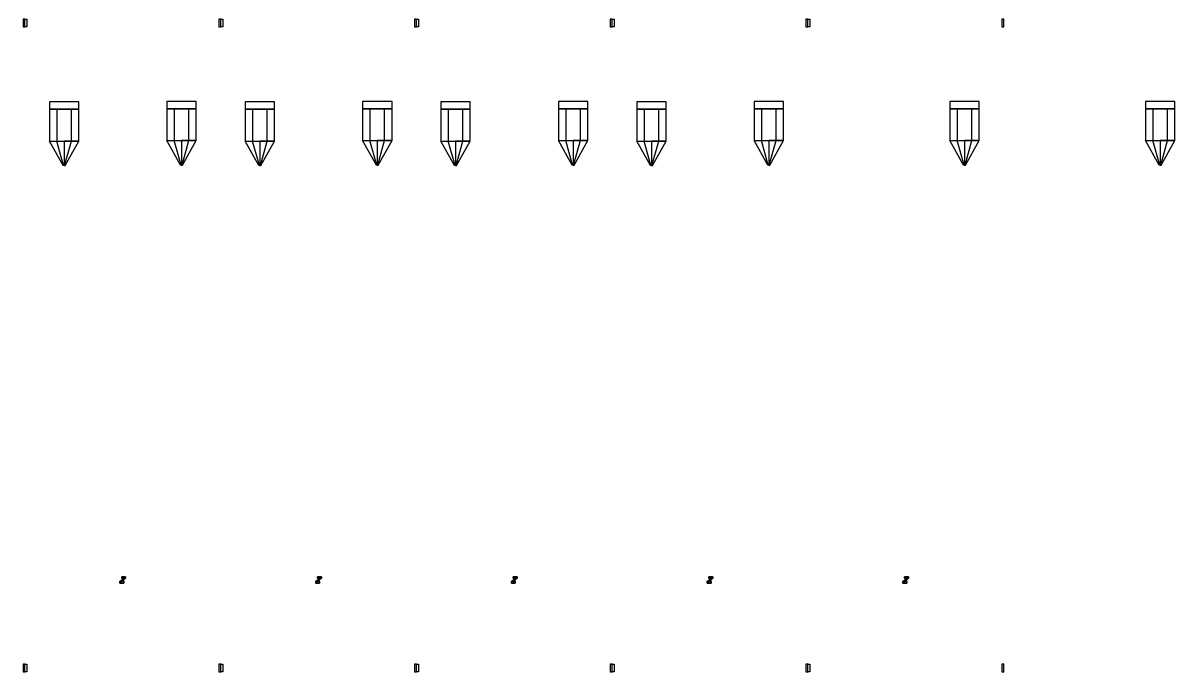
# Model space of a CAD drawing. Extents: x -19750 to 3750, y -13175 to 13175.
# Drawn here: x -8020 to 3750, y -6628 to 0 of the extents above; entities that cross this region are included whole.
import ezdxf

# ---------------------------------------------------------------- set-up
doc = ezdxf.new("R2010")
doc.units = 0
doc.layers.add('GAP', color=1, linetype='continuous')
doc.layers.add('PIN', color=3, linetype='continuous')

# ---------------------------------------------------------------- blocks, each defined once
blk = doc.blocks.new('C1E')
at = {"layer": 'GAP'}
for points in [[(1800, 12935), (1800, 13015), (1780, 13015), (1780, 12935), (1800, 12935)], [(1800, 6347.5), (1800, 6427.5), (1780, 6427.5), (1780, 6347.5), (1800, 6347.5)]]:
    blk.add_lwpolyline(points, dxfattribs=at)
blk = doc.blocks.new('C1EGAP')
for points in [[(3250, 12175), (3250, 12100), (3550, 12100), (3550, 12175), (3250, 12175)], [(3250, 12175), (3250, 12100), (3550, 12100), (3550, 12175), (3250, 12175)], [(3250, 12100), (3250, 11775), (3550, 11775), (3550, 12100), (3250, 12100)], [(3250, 12100), (3250, 11775), (3550, 11775), (3550, 12100), (3250, 12100)], [(3400, 11775), (3400, 11525), (3390, 11525), (3250, 11775), (3400, 11775)], [(3400, 11775), (3400, 11525), (3390, 11525), (3250, 11775), (3400, 11775)], [(3400, 11775), (3400, 11525), (3410, 11525), (3550, 11775), (3400, 11775)], [(3400, 11775), (3400, 11525), (3410, 11525), (3550, 11775), (3400, 11775)]]:
    blk.add_lwpolyline(points)
blk = doc.blocks.new('C1EPIN')
for points in [[(3325, 12100), (3325, 11775), (3475, 11775), (3475, 12100), (3325, 12100)], [(3325, 12100), (3325, 11775), (3475, 11775), (3475, 12100), (3325, 12100)], [(3400, 11775), (3400, 11525), (3395, 11525), (3325, 11775), (3400, 11775)], [(3400, 11775), (3400, 11525), (3395, 11525), (3325, 11775), (3400, 11775)], [(3400, 11775), (3400, 11525), (3405, 11525), (3475, 11775), (3400, 11775)], [(3400, 11775), (3400, 11525), (3405, 11525), (3475, 11775), (3400, 11775)]]:
    blk.add_lwpolyline(points)
blk = doc.blocks.new('C1F')
at = {"layer": 'GAP'}
for points in [[(-200, 12935), (-200, 13015), (-180, 13015), (-180, 12935), (-200, 12935)], [(1800, 12935), (1800, 13015), (1780, 13015), (1780, 12935), (1800, 12935)], [(-200, 6347.5), (-200, 6427.5), (-180, 6427.5), (-180, 6347.5), (-200, 6347.5)], [(1800, 6347.5), (1800, 6427.5), (1780, 6427.5), (1780, 6347.5), (1800, 6347.5)]]:
    blk.add_lwpolyline(points, dxfattribs=at)
blk = doc.blocks.new('C1FGAP')
for points in [[(3250, 12175), (3250, 12100), (3550, 12100), (3550, 12175), (3250, 12175)], [(3250, 12175), (3250, 12100), (3550, 12100), (3550, 12175), (3250, 12175)], [(3250, 12100), (3250, 11775), (3550, 11775), (3550, 12100), (3250, 12100)], [(3250, 12100), (3250, 11775), (3550, 11775), (3550, 12100), (3250, 12100)], [(3400, 11775), (3400, 11525), (3390, 11525), (3250, 11775), (3400, 11775)], [(3400, 11775), (3400, 11525), (3390, 11525), (3250, 11775), (3400, 11775)], [(3400, 11775), (3400, 11525), (3410, 11525), (3550, 11775), (3400, 11775)], [(3400, 11775), (3400, 11525), (3410, 11525), (3550, 11775), (3400, 11775)], [(788, 7304), (788, 7319), (788, 7319), (788, 7304), (788, 7304)], [(828, 7319), (828, 7319), (788, 7319), (788, 7319), (828, 7319)], [(806, 7294), (788, 7304), (788, 7304), (805, 7294), (806, 7294)], [(811, 7294), (828, 7304), (828, 7304), (811, 7294), (811, 7294)], [(828, 7304), (828, 7319), (828, 7319), (828, 7304), (828, 7304)], [(770, 7270), (788, 7280), (787, 7280), (770, 7270), (770, 7270)], [(770, 7255), (770, 7270), (770, 7270), (770, 7255), (770, 7255)], [(810, 7255), (810, 7255), (770, 7255), (770, 7255), (810, 7255)], [(787, 7282), (788, 7286), (791, 7289), (795, 7290), (795, 7290), (791, 7288), (789, 7286), (788, 7282), (787, 7282)], [(788, 7280), (788, 7282), (787, 7282), (787, 7280), (788, 7280)], [(792, 7282), (793, 7283), (794, 7284), (795, 7284), (795, 7284), (794, 7284), (793, 7283), (793, 7282), (792, 7282)], [(792, 7280), (792, 7282), (793, 7282), (793, 7280), (792, 7280)], [(810, 7270), (792, 7280), (793, 7280), (810, 7270), (810, 7270)], [(795, 7290), (797, 7290), (797, 7290), (795, 7290), (795, 7290)], [(795, 7284), (797, 7284), (797, 7284), (795, 7284), (795, 7284)], [(797, 7290), (799, 7287), (799, 7287), (797, 7290), (797, 7290)], [(797, 7284), (799, 7287), (799, 7287), (797, 7284), (797, 7284)], [(799, 7287), (801, 7287), (801, 7287), (799, 7287), (799, 7287)], [(799, 7287), (801, 7287), (801, 7287), (799, 7287), (799, 7287)], [(801, 7284), (801, 7284), (801, 7290), (801, 7290), (801, 7284)], [(801, 7290), (803, 7290), (803, 7290), (801, 7290), (801, 7290)], [(801, 7284), (803, 7284), (803, 7284), (801, 7284), (801, 7284)], [(803, 7284), (807, 7285), (810, 7288), (811, 7292), (811, 7292), (810, 7288), (807, 7286), (803, 7284), (803, 7284)], [(803, 7290), (804, 7290), (805, 7291), (806, 7292), (805, 7292), (805, 7291), (804, 7290), (803, 7290), (803, 7290)], [(806, 7292), (806, 7294), (805, 7294), (805, 7292), (806, 7292)], [(810, 7255), (810, 7270), (810, 7270), (810, 7255), (810, 7255)], [(811, 7292), (811, 7294), (811, 7294), (811, 7292), (811, 7292)]]:
    blk.add_lwpolyline(points)
blk = doc.blocks.new('C1FPIN')
for points in [[(3325, 12100), (3325, 11775), (3475, 11775), (3475, 12100), (3325, 12100)], [(3325, 12100), (3325, 11775), (3475, 11775), (3475, 12100), (3325, 12100)], [(3400, 11775), (3400, 11525), (3395, 11525), (3325, 11775), (3400, 11775)], [(3400, 11775), (3400, 11525), (3395, 11525), (3325, 11775), (3400, 11775)], [(3400, 11775), (3400, 11525), (3405, 11525), (3475, 11775), (3400, 11775)], [(3400, 11775), (3400, 11525), (3405, 11525), (3475, 11775), (3400, 11775)], [(828, 7304), (828, 7319), (788, 7319), (788, 7304), (828, 7304)], [(808, 7294), (808, 7304), (788, 7304), (806, 7294), (808, 7294)], [(808, 7294), (808, 7304), (828, 7304), (811, 7294), (808, 7294)], [(790, 7270), (790, 7280), (788, 7280), (770, 7270), (790, 7270)], [(810, 7255), (810, 7270), (770, 7270), (770, 7255), (810, 7255)], [(788, 7282), (789, 7286), (791, 7288), (795, 7290), (795, 7287), (792, 7286), (791, 7284), (790, 7282), (788, 7282)], [(792, 7280), (792, 7282), (788, 7282), (788, 7280), (792, 7280)], [(790, 7282), (791, 7284), (792, 7286), (795, 7287), (795, 7284), (794, 7284), (793, 7283), (792, 7282), (790, 7282)], [(790, 7270), (790, 7280), (792, 7280), (810, 7270), (790, 7270)], [(795, 7284), (797, 7284), (797, 7290), (795, 7290), (795, 7284)], [(797, 7287), (799, 7287), (799, 7287), (797, 7290), (797, 7287)], [(797, 7287), (799, 7287), (799, 7287), (797, 7284), (797, 7287)], [(799, 7287), (801, 7287), (801, 7287), (799, 7287), (799, 7287)], [(801, 7284), (803, 7284), (803, 7290), (801, 7290), (801, 7284)], [(803, 7284), (807, 7286), (810, 7288), (811, 7292), (808, 7292), (807, 7290), (806, 7288), (803, 7287), (803, 7284)], [(803, 7287), (806, 7288), (807, 7290), (808, 7292), (806, 7292), (805, 7291), (804, 7290), (803, 7290), (803, 7287)], [(811, 7292), (811, 7294), (806, 7294), (806, 7292), (811, 7292)]]:
    blk.add_lwpolyline(points)
blk = doc.blocks.new('C1G')
at = {"layer": 'GAP'}
for points in [[(-200, 12935), (-200, 13015), (-180, 13015), (-180, 12935), (-200, 12935)], [(1800, 12935), (1800, 13015), (1780, 13015), (1780, 12935), (1800, 12935)], [(-200, 6347.5), (-200, 6427.5), (-180, 6427.5), (-180, 6347.5), (-200, 6347.5)], [(1800, 6347.5), (1800, 6427.5), (1780, 6427.5), (1780, 6347.5), (1800, 6347.5)]]:
    blk.add_lwpolyline(points, dxfattribs=at)
blk = doc.blocks.new('C1GGAP')
for points in [[(-1950, 12170), (-1950, 12095), (-1650, 12095), (-1650, 12170), (-1950, 12170)], [(-1950, 12170), (-1950, 12095), (-1650, 12095), (-1650, 12170), (-1950, 12170)], [(3250, 12175), (3250, 12100), (3550, 12100), (3550, 12175), (3250, 12175)], [(3250, 12175), (3250, 12100), (3550, 12100), (3550, 12175), (3250, 12175)], [(-1950, 12095), (-1950, 11770), (-1650, 11770), (-1650, 12095), (-1950, 12095)], [(-1950, 12095), (-1950, 11770), (-1650, 11770), (-1650, 12095), (-1950, 12095)], [(3250, 12100), (3250, 11775), (3550, 11775), (3550, 12100), (3250, 12100)], [(3250, 12100), (3250, 11775), (3550, 11775), (3550, 12100), (3250, 12100)], [(-1800, 11770), (-1800, 11520), (-1810, 11520), (-1950, 11770), (-1800, 11770)], [(-1800, 11770), (-1800, 11520), (-1810, 11520), (-1950, 11770), (-1800, 11770)], [(-1800, 11770), (-1800, 11520), (-1790, 11520), (-1650, 11770), (-1800, 11770)], [(-1800, 11770), (-1800, 11520), (-1790, 11520), (-1650, 11770), (-1800, 11770)], [(3400, 11775), (3400, 11525), (3390, 11525), (3250, 11775), (3400, 11775)], [(3400, 11775), (3400, 11525), (3390, 11525), (3250, 11775), (3400, 11775)], [(3400, 11775), (3400, 11525), (3410, 11525), (3550, 11775), (3400, 11775)], [(3400, 11775), (3400, 11525), (3410, 11525), (3550, 11775), (3400, 11775)], [(788, 7304), (788, 7319), (788, 7319), (788, 7304), (788, 7304)], [(828, 7319), (828, 7319), (788, 7319), (788, 7319), (828, 7319)], [(806, 7294), (788, 7304), (788, 7304), (806, 7294), (806, 7294)], [(811, 7294), (828, 7304), (828, 7304), (811, 7294), (811, 7294)], [(828, 7304), (828, 7319), (828, 7319), (828, 7304), (828, 7304)], [(770, 7270), (788, 7280), (787, 7280), (770, 7270), (770, 7270)], [(770, 7255), (770, 7270), (770, 7270), (770, 7255), (770, 7255)], [(810, 7255), (810, 7255), (770, 7255), (770, 7255), (810, 7255)], [(787, 7282), (788, 7286), (791, 7289), (795, 7290), (795, 7290), (791, 7288), (789, 7286), (788, 7282), (787, 7282)], [(788, 7280), (788, 7282), (787, 7282), (787, 7280), (788, 7280)], [(792, 7282), (793, 7283), (794, 7284), (795, 7284), (795, 7284), (794, 7284), (793, 7283), (793, 7282), (792, 7282)], [(792, 7280), (792, 7282), (793, 7282), (793, 7280), (792, 7280)], [(810, 7270), (792, 7280), (793, 7280), (810, 7270), (810, 7270)], [(795, 7290), (797, 7290), (797, 7290), (795, 7290), (795, 7290)], [(795, 7284), (797, 7284), (797, 7284), (795, 7284), (795, 7284)], [(797, 7290), (799, 7287), (799, 7287), (797, 7290), (797, 7290)], [(797, 7284), (799, 7287), (799, 7287), (797, 7284), (797, 7284)], [(799, 7287), (801, 7287), (801, 7287), (799, 7287), (799, 7287)], [(799, 7287), (801, 7287), (801, 7287), (799, 7287), (799, 7287)], [(801, 7284), (801, 7284), (801, 7290), (801, 7290), (801, 7284)], [(801, 7290), (803, 7290), (803, 7290), (801, 7290), (801, 7290)], [(801, 7284), (803, 7284), (803, 7284), (801, 7284), (801, 7284)], [(803, 7284), (807, 7285), (810, 7288), (811, 7292), (811, 7292), (810, 7288), (807, 7286), (803, 7284), (803, 7284)], [(803, 7290), (804, 7290), (805, 7291), (806, 7292), (806, 7292), (805, 7291), (804, 7290), (803, 7290), (803, 7290)], [(806, 7292), (806, 7294), (806, 7294), (806, 7292), (806, 7292)], [(810, 7255), (810, 7270), (810, 7270), (810, 7255), (810, 7255)], [(811, 7292), (811, 7294), (811, 7294), (811, 7292), (811, 7292)]]:
    blk.add_lwpolyline(points)
blk = doc.blocks.new('C1GPIN')
for points in [[(-1875, 12095), (-1875, 11770), (-1725, 11770), (-1725, 12095), (-1875, 12095)], [(-1875, 12095), (-1875, 11770), (-1725, 11770), (-1725, 12095), (-1875, 12095)], [(3325, 12100), (3325, 11775), (3475, 11775), (3475, 12100), (3325, 12100)], [(3325, 12100), (3325, 11775), (3475, 11775), (3475, 12100), (3325, 12100)], [(-1800, 11770), (-1800, 11520), (-1805, 11520), (-1875, 11770), (-1800, 11770)], [(-1800, 11770), (-1800, 11520), (-1805, 11520), (-1875, 11770), (-1800, 11770)], [(-1800, 11770), (-1800, 11520), (-1795, 11520), (-1725, 11770), (-1800, 11770)], [(-1800, 11770), (-1800, 11520), (-1795, 11520), (-1725, 11770), (-1800, 11770)], [(3400, 11775), (3400, 11525), (3395, 11525), (3325, 11775), (3400, 11775)], [(3400, 11775), (3400, 11525), (3395, 11525), (3325, 11775), (3400, 11775)], [(3400, 11775), (3400, 11525), (3405, 11525), (3475, 11775), (3400, 11775)], [(3400, 11775), (3400, 11525), (3405, 11525), (3475, 11775), (3400, 11775)], [(828, 7304), (828, 7319), (788, 7319), (788, 7304), (828, 7304)], [(808, 7294), (808, 7304), (788, 7304), (806, 7294), (808, 7294)], [(808, 7294), (808, 7304), (828, 7304), (811, 7294), (808, 7294)], [(790, 7270), (790, 7280), (788, 7280), (770, 7270), (790, 7270)], [(810, 7255), (810, 7270), (770, 7270), (770, 7255), (810, 7255)], [(788, 7282), (789, 7286), (791, 7288), (795, 7290), (795, 7287), (792, 7286), (791, 7284), (790, 7282), (788, 7282)], [(792, 7280), (792, 7282), (788, 7282), (788, 7280), (792, 7280)], [(790, 7282), (791, 7284), (792, 7286), (795, 7287), (795, 7284), (794, 7284), (793, 7283), (792, 7282), (790, 7282)], [(790, 7270), (790, 7280), (792, 7280), (810, 7270), (790, 7270)], [(795, 7284), (797, 7284), (797, 7290), (795, 7290), (795, 7284)], [(797, 7287), (799, 7287), (799, 7287), (797, 7290), (797, 7287)], [(797, 7287), (799, 7287), (799, 7287), (797, 7284), (797, 7287)], [(799, 7287), (801, 7287), (801, 7287), (799, 7287), (799, 7287)], [(801, 7284), (803, 7284), (803, 7290), (801, 7290), (801, 7284)], [(803, 7284), (807, 7286), (810, 7288), (811, 7292), (808, 7292), (808, 7290), (806, 7288), (803, 7287), (803, 7284)], [(803, 7287), (806, 7288), (808, 7290), (808, 7292), (806, 7292), (805, 7291), (804, 7290), (803, 7290), (803, 7287)], [(811, 7292), (811, 7294), (806, 7294), (806, 7292), (811, 7292)]]:
    blk.add_lwpolyline(points)
blk = doc.blocks.new('C1H')
at = {"layer": 'GAP'}
for points in [[(-200, 12935), (-200, 13015), (-180, 13015), (-180, 12935), (-200, 12935)], [(1800, 12935), (1800, 13015), (1780, 13015), (1780, 12935), (1800, 12935)], [(-200, 6347.5), (-200, 6427.5), (-180, 6427.5), (-180, 6347.5), (-200, 6347.5)], [(1800, 6347.5), (1800, 6427.5), (1780, 6427.5), (1780, 6347.5), (1800, 6347.5)]]:
    blk.add_lwpolyline(points, dxfattribs=at)
blk = doc.blocks.new('C1HGAP')
for points in [[(-1950, 12170), (-1950, 12095), (-1650, 12095), (-1650, 12170), (-1950, 12170)], [(-1950, 12170), (-1950, 12095), (-1650, 12095), (-1650, 12170), (-1950, 12170)], [(3250, 12175), (3250, 12100), (3550, 12100), (3550, 12175), (3250, 12175)], [(3250, 12175), (3250, 12100), (3550, 12100), (3550, 12175), (3250, 12175)], [(-1950, 12095), (-1950, 11770), (-1650, 11770), (-1650, 12095), (-1950, 12095)], [(-1950, 12095), (-1950, 11770), (-1650, 11770), (-1650, 12095), (-1950, 12095)], [(3250, 12100), (3250, 11775), (3550, 11775), (3550, 12100), (3250, 12100)], [(3250, 12100), (3250, 11775), (3550, 11775), (3550, 12100), (3250, 12100)], [(-1800, 11770), (-1800, 11520), (-1810, 11520), (-1950, 11770), (-1800, 11770)], [(-1800, 11770), (-1800, 11520), (-1810, 11520), (-1950, 11770), (-1800, 11770)], [(-1800, 11770), (-1800, 11520), (-1790, 11520), (-1650, 11770), (-1800, 11770)], [(-1800, 11770), (-1800, 11520), (-1790, 11520), (-1650, 11770), (-1800, 11770)], [(3400, 11775), (3400, 11525), (3390, 11525), (3250, 11775), (3400, 11775)], [(3400, 11775), (3400, 11525), (3390, 11525), (3250, 11775), (3400, 11775)], [(3400, 11775), (3400, 11525), (3410, 11525), (3550, 11775), (3400, 11775)], [(3400, 11775), (3400, 11525), (3410, 11525), (3550, 11775), (3400, 11775)], [(788, 7304), (788, 7319), (788, 7319), (788, 7304), (788, 7304)], [(828, 7319), (828, 7319), (788, 7319), (788, 7319), (828, 7319)], [(806, 7294), (788, 7304), (788, 7304), (806, 7294), (806, 7294)], [(811, 7294), (828, 7304), (828, 7304), (811, 7294), (811, 7294)], [(828, 7304), (828, 7319), (828, 7319), (828, 7304), (828, 7304)], [(770, 7270), (788, 7280), (787, 7280), (770, 7270), (770, 7270)], [(770, 7255), (770, 7270), (770, 7270), (770, 7255), (770, 7255)], [(810, 7255), (810, 7255), (770, 7255), (770, 7255), (810, 7255)], [(787, 7282), (788, 7286), (791, 7289), (795, 7290), (795, 7290), (791, 7288), (789, 7286), (788, 7282), (787, 7282)], [(788, 7280), (788, 7282), (787, 7282), (787, 7280), (788, 7280)], [(792, 7282), (793, 7283), (794, 7284), (795, 7284), (795, 7284), (794, 7284), (793, 7283), (793, 7282), (792, 7282)], [(792, 7280), (792, 7282), (793, 7282), (793, 7280), (792, 7280)], [(810, 7270), (792, 7280), (793, 7280), (810, 7270), (810, 7270)], [(795, 7290), (797, 7290), (797, 7290), (795, 7290), (795, 7290)], [(795, 7284), (797, 7284), (797, 7284), (795, 7284), (795, 7284)], [(797, 7290), (799, 7287), (799, 7287), (797, 7290), (797, 7290)], [(797, 7284), (799, 7287), (799, 7287), (797, 7284), (797, 7284)], [(799, 7287), (801, 7287), (801, 7287), (799, 7287), (799, 7287)], [(799, 7287), (801, 7287), (801, 7287), (799, 7287), (799, 7287)], [(801, 7284), (801, 7284), (801, 7290), (801, 7290), (801, 7284)], [(801, 7290), (803, 7290), (803, 7290), (801, 7290), (801, 7290)], [(801, 7284), (803, 7284), (803, 7284), (801, 7284), (801, 7284)], [(803, 7284), (807, 7285), (810, 7288), (811, 7292), (811, 7292), (810, 7288), (807, 7286), (803, 7284), (803, 7284)], [(803, 7290), (804, 7290), (805, 7291), (806, 7292), (806, 7292), (805, 7291), (804, 7290), (803, 7290), (803, 7290)], [(806, 7292), (806, 7294), (806, 7294), (806, 7292), (806, 7292)], [(810, 7255), (810, 7270), (810, 7270), (810, 7255), (810, 7255)], [(811, 7292), (811, 7294), (811, 7294), (811, 7292), (811, 7292)]]:
    blk.add_lwpolyline(points)
blk = doc.blocks.new('C1HPIN')
for points in [[(-1875, 12095), (-1875, 11770), (-1725, 11770), (-1725, 12095), (-1875, 12095)], [(-1875, 12095), (-1875, 11770), (-1725, 11770), (-1725, 12095), (-1875, 12095)], [(3325, 12100), (3325, 11775), (3475, 11775), (3475, 12100), (3325, 12100)], [(3325, 12100), (3325, 11775), (3475, 11775), (3475, 12100), (3325, 12100)], [(-1800, 11770), (-1800, 11520), (-1805, 11520), (-1875, 11770), (-1800, 11770)], [(-1800, 11770), (-1800, 11520), (-1805, 11520), (-1875, 11770), (-1800, 11770)], [(-1800, 11770), (-1800, 11520), (-1795, 11520), (-1725, 11770), (-1800, 11770)], [(-1800, 11770), (-1800, 11520), (-1795, 11520), (-1725, 11770), (-1800, 11770)], [(3400, 11775), (3400, 11525), (3395, 11525), (3325, 11775), (3400, 11775)], [(3400, 11775), (3400, 11525), (3395, 11525), (3325, 11775), (3400, 11775)], [(3400, 11775), (3400, 11525), (3405, 11525), (3475, 11775), (3400, 11775)], [(3400, 11775), (3400, 11525), (3405, 11525), (3475, 11775), (3400, 11775)], [(828, 7304), (828, 7319), (788, 7319), (788, 7304), (828, 7304)], [(808, 7294), (808, 7304), (788, 7304), (806, 7294), (808, 7294)], [(808, 7294), (808, 7304), (828, 7304), (811, 7294), (808, 7294)], [(790, 7270), (790, 7280), (788, 7280), (770, 7270), (790, 7270)], [(810, 7255), (810, 7270), (770, 7270), (770, 7255), (810, 7255)], [(788, 7282), (789, 7286), (791, 7288), (795, 7290), (795, 7287), (792, 7286), (791, 7284), (790, 7282), (788, 7282)], [(792, 7280), (792, 7282), (788, 7282), (788, 7280), (792, 7280)], [(790, 7282), (791, 7284), (792, 7286), (795, 7287), (795, 7284), (794, 7284), (793, 7283), (792, 7282), (790, 7282)], [(790, 7270), (790, 7280), (792, 7280), (810, 7270), (790, 7270)], [(795, 7284), (797, 7284), (797, 7290), (795, 7290), (795, 7284)], [(797, 7287), (799, 7287), (799, 7287), (797, 7290), (797, 7287)], [(797, 7287), (799, 7287), (799, 7287), (797, 7284), (797, 7287)], [(799, 7287), (801, 7287), (801, 7287), (799, 7287), (799, 7287)], [(801, 7284), (803, 7284), (803, 7290), (801, 7290), (801, 7284)], [(803, 7284), (807, 7286), (810, 7288), (811, 7292), (808, 7292), (808, 7290), (806, 7288), (803, 7287), (803, 7284)], [(803, 7287), (806, 7288), (808, 7290), (808, 7292), (806, 7292), (805, 7291), (804, 7290), (803, 7290), (803, 7287)], [(811, 7292), (811, 7294), (806, 7294), (806, 7292), (811, 7292)]]:
    blk.add_lwpolyline(points)
blk = doc.blocks.new('C1I')
at = {"layer": 'GAP'}
for points in [[(-200, 12935), (-200, 13015), (-180, 13015), (-180, 12935), (-200, 12935)], [(1800, 12935), (1800, 13015), (1780, 13015), (1780, 12935), (1800, 12935)], [(-200, 6347.5), (-200, 6427.5), (-180, 6427.5), (-180, 6347.5), (-200, 6347.5)], [(1800, 6347.5), (1800, 6427.5), (1780, 6427.5), (1780, 6347.5), (1800, 6347.5)]]:
    blk.add_lwpolyline(points, dxfattribs=at)
blk = doc.blocks.new('C1IGAP')
for points in [[(-1950, 12170), (-1950, 12095), (-1650, 12095), (-1650, 12170), (-1950, 12170)], [(-1950, 12170), (-1950, 12095), (-1650, 12095), (-1650, 12170), (-1950, 12170)], [(3250, 12175), (3250, 12100), (3550, 12100), (3550, 12175), (3250, 12175)], [(3250, 12175), (3250, 12100), (3550, 12100), (3550, 12175), (3250, 12175)], [(-1950, 12095), (-1950, 11770), (-1650, 11770), (-1650, 12095), (-1950, 12095)], [(-1950, 12095), (-1950, 11770), (-1650, 11770), (-1650, 12095), (-1950, 12095)], [(3250, 12100), (3250, 11775), (3550, 11775), (3550, 12100), (3250, 12100)], [(3250, 12100), (3250, 11775), (3550, 11775), (3550, 12100), (3250, 12100)], [(-1800, 11770), (-1800, 11520), (-1810, 11520), (-1950, 11770), (-1800, 11770)], [(-1800, 11770), (-1800, 11520), (-1810, 11520), (-1950, 11770), (-1800, 11770)], [(-1800, 11770), (-1800, 11520), (-1790, 11520), (-1650, 11770), (-1800, 11770)], [(-1800, 11770), (-1800, 11520), (-1790, 11520), (-1650, 11770), (-1800, 11770)], [(3400, 11775), (3400, 11525), (3390, 11525), (3250, 11775), (3400, 11775)], [(3400, 11775), (3400, 11525), (3390, 11525), (3250, 11775), (3400, 11775)], [(3400, 11775), (3400, 11525), (3410, 11525), (3550, 11775), (3400, 11775)], [(3400, 11775), (3400, 11525), (3410, 11525), (3550, 11775), (3400, 11775)], [(788, 7304), (788, 7319), (788, 7319), (788, 7304), (788, 7304)], [(828, 7319), (828, 7319), (788, 7319), (788, 7319), (828, 7319)], [(806, 7294), (788, 7304), (788, 7304), (806, 7294), (806, 7294)], [(811, 7294), (828, 7304), (828, 7304), (811, 7294), (811, 7294)], [(828, 7304), (828, 7319), (828, 7319), (828, 7304), (828, 7304)], [(770, 7270), (788, 7280), (787, 7280), (770, 7270), (770, 7270)], [(770, 7255), (770, 7270), (770, 7270), (770, 7255), (770, 7255)], [(810, 7255), (810, 7255), (770, 7255), (770, 7255), (810, 7255)], [(787, 7282), (788, 7286), (791, 7289), (795, 7290), (795, 7290), (791, 7288), (789, 7286), (788, 7282), (787, 7282)], [(788, 7280), (788, 7282), (787, 7282), (787, 7280), (788, 7280)], [(792, 7282), (793, 7283), (794, 7284), (795, 7284), (795, 7284), (794, 7284), (793, 7283), (793, 7282), (792, 7282)], [(792, 7280), (792, 7282), (793, 7282), (793, 7280), (792, 7280)], [(810, 7270), (792, 7280), (793, 7280), (810, 7270), (810, 7270)], [(795, 7290), (797, 7290), (797, 7290), (795, 7290), (795, 7290)], [(795, 7284), (797, 7284), (797, 7284), (795, 7284), (795, 7284)], [(797, 7290), (799, 7287), (799, 7287), (797, 7290), (797, 7290)], [(797, 7284), (799, 7287), (799, 7287), (797, 7284), (797, 7284)], [(799, 7287), (801, 7287), (801, 7287), (799, 7287), (799, 7287)], [(799, 7287), (801, 7287), (801, 7287), (799, 7287), (799, 7287)], [(801, 7284), (801, 7284), (801, 7290), (801, 7290), (801, 7284)], [(801, 7290), (803, 7290), (803, 7290), (801, 7290), (801, 7290)], [(801, 7284), (803, 7284), (803, 7284), (801, 7284), (801, 7284)], [(803, 7284), (807, 7285), (810, 7288), (811, 7292), (811, 7292), (810, 7288), (807, 7286), (803, 7284), (803, 7284)], [(803, 7290), (804, 7290), (805, 7291), (806, 7292), (806, 7292), (805, 7291), (804, 7290), (803, 7290), (803, 7290)], [(806, 7292), (806, 7294), (806, 7294), (806, 7292), (806, 7292)], [(810, 7255), (810, 7270), (810, 7270), (810, 7255), (810, 7255)], [(811, 7292), (811, 7294), (811, 7294), (811, 7292), (811, 7292)]]:
    blk.add_lwpolyline(points)
blk = doc.blocks.new('C1IPIN')
for points in [[(-1875, 12095), (-1875, 11770), (-1725, 11770), (-1725, 12095), (-1875, 12095)], [(-1875, 12095), (-1875, 11770), (-1725, 11770), (-1725, 12095), (-1875, 12095)], [(3325, 12100), (3325, 11775), (3475, 11775), (3475, 12100), (3325, 12100)], [(3325, 12100), (3325, 11775), (3475, 11775), (3475, 12100), (3325, 12100)], [(-1800, 11770), (-1800, 11520), (-1805, 11520), (-1875, 11770), (-1800, 11770)], [(-1800, 11770), (-1800, 11520), (-1805, 11520), (-1875, 11770), (-1800, 11770)], [(-1800, 11770), (-1800, 11520), (-1795, 11520), (-1725, 11770), (-1800, 11770)], [(-1800, 11770), (-1800, 11520), (-1795, 11520), (-1725, 11770), (-1800, 11770)], [(3400, 11775), (3400, 11525), (3395, 11525), (3325, 11775), (3400, 11775)], [(3400, 11775), (3400, 11525), (3395, 11525), (3325, 11775), (3400, 11775)], [(3400, 11775), (3400, 11525), (3405, 11525), (3475, 11775), (3400, 11775)], [(3400, 11775), (3400, 11525), (3405, 11525), (3475, 11775), (3400, 11775)], [(828, 7304), (828, 7319), (788, 7319), (788, 7304), (828, 7304)], [(808, 7294), (808, 7304), (788, 7304), (806, 7294), (808, 7294)], [(808, 7294), (808, 7304), (828, 7304), (811, 7294), (808, 7294)], [(790, 7270), (790, 7280), (788, 7280), (770, 7270), (790, 7270)], [(810, 7255), (810, 7270), (770, 7270), (770, 7255), (810, 7255)], [(788, 7282), (789, 7286), (791, 7288), (795, 7290), (795, 7287), (792, 7286), (791, 7284), (790, 7282), (788, 7282)], [(792, 7280), (792, 7282), (788, 7282), (788, 7280), (792, 7280)], [(790, 7282), (791, 7284), (792, 7286), (795, 7287), (795, 7284), (794, 7284), (793, 7283), (792, 7282), (790, 7282)], [(790, 7270), (790, 7280), (792, 7280), (810, 7270), (790, 7270)], [(795, 7284), (797, 7284), (797, 7290), (795, 7290), (795, 7284)], [(797, 7287), (799, 7287), (799, 7287), (797, 7290), (797, 7287)], [(797, 7287), (799, 7287), (799, 7287), (797, 7284), (797, 7287)], [(799, 7287), (801, 7287), (801, 7287), (799, 7287), (799, 7287)], [(801, 7284), (803, 7284), (803, 7290), (801, 7290), (801, 7284)], [(803, 7284), (807, 7286), (810, 7288), (811, 7292), (808, 7292), (808, 7290), (806, 7288), (803, 7287), (803, 7284)], [(803, 7287), (806, 7288), (808, 7290), (808, 7292), (806, 7292), (805, 7291), (804, 7290), (803, 7290), (803, 7287)], [(811, 7292), (811, 7294), (806, 7294), (806, 7292), (811, 7292)]]:
    blk.add_lwpolyline(points)
blk = doc.blocks.new('C1J')
at = {"layer": 'GAP'}
for points in [[(-200, 12935), (-200, 13015), (-180, 13015), (-180, 12935), (-200, 12935)], [(1800, 12935), (1800, 13015), (1780, 13015), (1780, 12935), (1800, 12935)], [(-200, 6347.5), (-200, 6427.5), (-180, 6427.5), (-180, 6347.5), (-200, 6347.5)], [(1800, 6347.5), (1800, 6427.5), (1780, 6427.5), (1780, 6347.5), (1800, 6347.5)]]:
    blk.add_lwpolyline(points, dxfattribs=at)
blk = doc.blocks.new('C1JGAP')
for points in [[(-1950, 12170), (-1950, 12095), (-1650, 12095), (-1650, 12170), (-1950, 12170)], [(-1950, 12170), (-1950, 12095), (-1650, 12095), (-1650, 12170), (-1950, 12170)], [(3250, 12175), (3250, 12100), (3550, 12100), (3550, 12175), (3250, 12175)], [(3250, 12175), (3250, 12100), (3550, 12100), (3550, 12175), (3250, 12175)], [(-1950, 12095), (-1950, 11770), (-1650, 11770), (-1650, 12095), (-1950, 12095)], [(-1950, 12095), (-1950, 11770), (-1650, 11770), (-1650, 12095), (-1950, 12095)], [(3250, 12100), (3250, 11775), (3550, 11775), (3550, 12100), (3250, 12100)], [(3250, 12100), (3250, 11775), (3550, 11775), (3550, 12100), (3250, 12100)], [(-1800, 11770), (-1800, 11520), (-1810, 11520), (-1950, 11770), (-1800, 11770)], [(-1800, 11770), (-1800, 11520), (-1810, 11520), (-1950, 11770), (-1800, 11770)], [(-1800, 11770), (-1800, 11520), (-1790, 11520), (-1650, 11770), (-1800, 11770)], [(-1800, 11770), (-1800, 11520), (-1790, 11520), (-1650, 11770), (-1800, 11770)], [(3400, 11775), (3400, 11525), (3390, 11525), (3250, 11775), (3400, 11775)], [(3400, 11775), (3400, 11525), (3390, 11525), (3250, 11775), (3400, 11775)], [(3400, 11775), (3400, 11525), (3410, 11525), (3550, 11775), (3400, 11775)], [(3400, 11775), (3400, 11525), (3410, 11525), (3550, 11775), (3400, 11775)], [(788, 7304), (788, 7319), (788, 7319), (788, 7304), (788, 7304)], [(828, 7319), (828, 7319), (788, 7319), (788, 7319), (828, 7319)], [(806, 7294), (788, 7304), (788, 7304), (806, 7294), (806, 7294)], [(811, 7294), (828, 7304), (828, 7304), (811, 7294), (811, 7294)], [(828, 7304), (828, 7319), (828, 7319), (828, 7304), (828, 7304)], [(770, 7270), (788, 7280), (787, 7280), (770, 7270), (770, 7270)], [(770, 7255), (770, 7270), (770, 7270), (770, 7255), (770, 7255)], [(810, 7255), (810, 7255), (770, 7255), (770, 7255), (810, 7255)], [(787, 7282), (788, 7286), (791, 7289), (795, 7290), (795, 7290), (791, 7288), (789, 7286), (788, 7282), (787, 7282)], [(788, 7280), (788, 7282), (787, 7282), (787, 7280), (788, 7280)], [(792, 7282), (793, 7283), (794, 7284), (795, 7284), (795, 7284), (794, 7284), (793, 7283), (793, 7282), (792, 7282)], [(792, 7280), (792, 7282), (793, 7282), (793, 7280), (792, 7280)], [(810, 7270), (792, 7280), (793, 7280), (810, 7270), (810, 7270)], [(795, 7290), (797, 7290), (797, 7290), (795, 7290), (795, 7290)], [(795, 7284), (797, 7284), (797, 7284), (795, 7284), (795, 7284)], [(797, 7290), (799, 7287), (799, 7287), (797, 7290), (797, 7290)], [(797, 7284), (799, 7287), (799, 7287), (797, 7284), (797, 7284)], [(799, 7287), (801, 7287), (801, 7287), (799, 7287), (799, 7287)], [(799, 7287), (801, 7287), (801, 7287), (799, 7287), (799, 7287)], [(801, 7284), (801, 7284), (801, 7290), (801, 7290), (801, 7284)], [(801, 7290), (803, 7290), (803, 7290), (801, 7290), (801, 7290)], [(801, 7284), (803, 7284), (803, 7284), (801, 7284), (801, 7284)], [(803, 7284), (807, 7285), (810, 7288), (811, 7292), (811, 7292), (810, 7288), (807, 7286), (803, 7284), (803, 7284)], [(803, 7290), (804, 7290), (805, 7291), (806, 7292), (806, 7292), (805, 7291), (804, 7290), (803, 7290), (803, 7290)], [(806, 7292), (806, 7294), (806, 7294), (806, 7292), (806, 7292)], [(810, 7255), (810, 7270), (810, 7270), (810, 7255), (810, 7255)], [(811, 7292), (811, 7294), (811, 7294), (811, 7292), (811, 7292)]]:
    blk.add_lwpolyline(points)
blk = doc.blocks.new('C1JPIN')
for points in [[(-1875, 12095), (-1875, 11770), (-1725, 11770), (-1725, 12095), (-1875, 12095)], [(-1875, 12095), (-1875, 11770), (-1725, 11770), (-1725, 12095), (-1875, 12095)], [(3325, 12100), (3325, 11775), (3475, 11775), (3475, 12100), (3325, 12100)], [(3325, 12100), (3325, 11775), (3475, 11775), (3475, 12100), (3325, 12100)], [(-1800, 11770), (-1800, 11520), (-1805, 11520), (-1875, 11770), (-1800, 11770)], [(-1800, 11770), (-1800, 11520), (-1805, 11520), (-1875, 11770), (-1800, 11770)], [(-1800, 11770), (-1800, 11520), (-1795, 11520), (-1725, 11770), (-1800, 11770)], [(-1800, 11770), (-1800, 11520), (-1795, 11520), (-1725, 11770), (-1800, 11770)], [(3400, 11775), (3400, 11525), (3395, 11525), (3325, 11775), (3400, 11775)], [(3400, 11775), (3400, 11525), (3395, 11525), (3325, 11775), (3400, 11775)], [(3400, 11775), (3400, 11525), (3405, 11525), (3475, 11775), (3400, 11775)], [(3400, 11775), (3400, 11525), (3405, 11525), (3475, 11775), (3400, 11775)], [(828, 7304), (828, 7319), (788, 7319), (788, 7304), (828, 7304)], [(808, 7294), (808, 7304), (788, 7304), (806, 7294), (808, 7294)], [(808, 7294), (808, 7304), (828, 7304), (811, 7294), (808, 7294)], [(790, 7270), (790, 7280), (788, 7280), (770, 7270), (790, 7270)], [(810, 7255), (810, 7270), (770, 7270), (770, 7255), (810, 7255)], [(788, 7282), (789, 7286), (791, 7288), (795, 7290), (795, 7287), (792, 7286), (791, 7284), (790, 7282), (788, 7282)], [(792, 7280), (792, 7282), (788, 7282), (788, 7280), (792, 7280)], [(790, 7282), (791, 7284), (792, 7286), (795, 7287), (795, 7284), (794, 7284), (793, 7283), (792, 7282), (790, 7282)], [(790, 7270), (790, 7280), (792, 7280), (810, 7270), (790, 7270)], [(795, 7284), (797, 7284), (797, 7290), (795, 7290), (795, 7284)], [(797, 7287), (799, 7287), (799, 7287), (797, 7290), (797, 7287)], [(797, 7287), (799, 7287), (799, 7287), (797, 7284), (797, 7287)], [(799, 7287), (801, 7287), (801, 7287), (799, 7287), (799, 7287)], [(801, 7284), (803, 7284), (803, 7290), (801, 7290), (801, 7284)], [(803, 7284), (807, 7286), (810, 7288), (811, 7292), (808, 7292), (808, 7290), (806, 7288), (803, 7287), (803, 7284)], [(803, 7287), (806, 7288), (808, 7290), (808, 7292), (806, 7292), (805, 7291), (804, 7290), (803, 7290), (803, 7287)], [(811, 7292), (811, 7294), (806, 7294), (806, 7292), (811, 7292)]]:
    blk.add_lwpolyline(points)

msp = doc.modelspace()

# ---------------------------------------------------------------- block references
for name, p in [('C1E', (-9800, -12975)), ('C1F', (-7800, -12975)), ('C1G', (-5800, -12975)), ('C1H', (-3800, -12975)), ('C1I', (-1800, -12975)), ('C1J', (200, -12975))]:
    msp.add_blockref(name, p)
at = {"layer": 'GAP'}
for name, p in [('C1EGAP', (-9800, -12975)), ('C1FGAP', (-7800, -12975)), ('C1GGAP', (-5800, -12975)), ('C1HGAP', (-3800, -12975)), ('C1IGAP', (-1800, -12975)), ('C1JGAP', (200, -12975))]:
    msp.add_blockref(name, p, dxfattribs=at)
at = {"layer": 'PIN'}
for name, p in [('C1EPIN', (-9800, -12975)), ('C1FPIN', (-7800, -12975)), ('C1GPIN', (-5800, -12975)), ('C1HPIN', (-3800, -12975)), ('C1IPIN', (-1800, -12975)), ('C1JPIN', (200, -12975))]:
    msp.add_blockref(name, p, dxfattribs=at)

doc.saveas('drawing.dxf')
